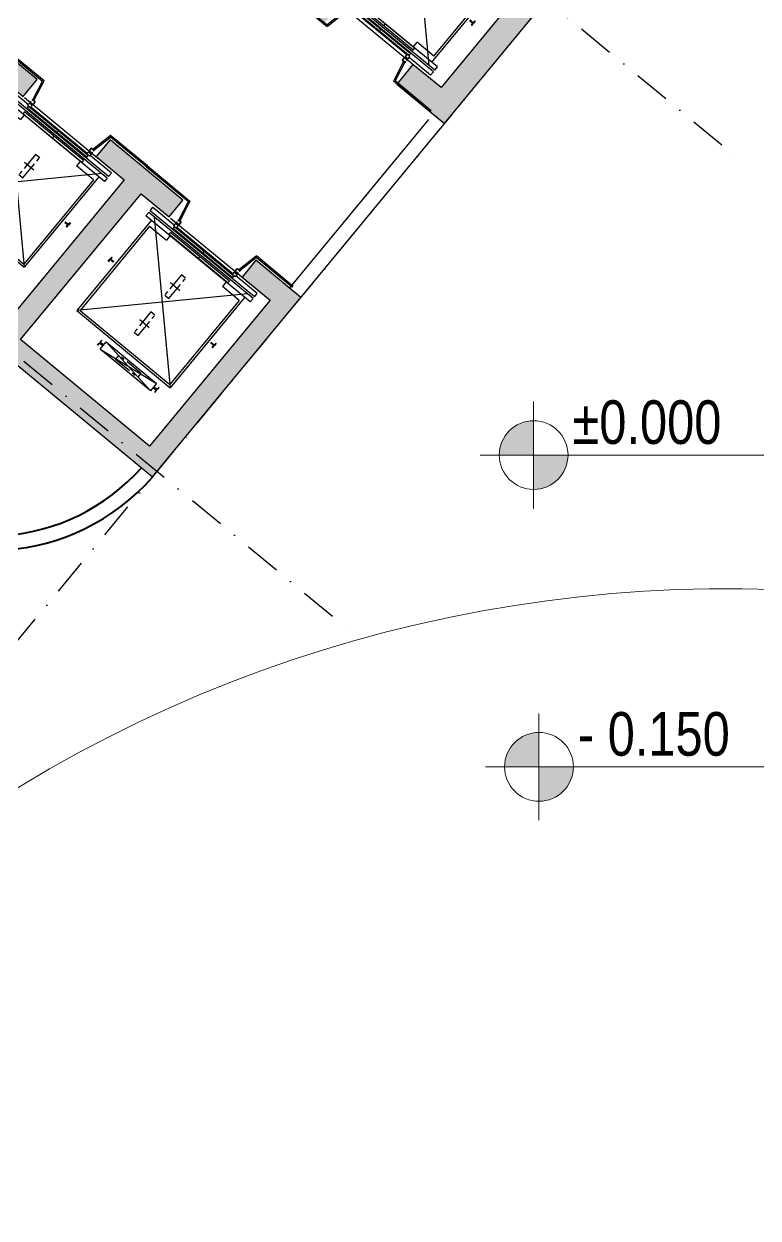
# Model space of a CAD drawing. Header units: millimetres. Extents: x -1534340 to 1713810, y -1348191 to 1114081.
# Drawn here: x 1478646 to 1488735, y -261971 to -245561 of the extents above; entities that cross this region are included whole.
import ezdxf

# ---------------------------------------------------------------- set-up
doc = ezdxf.new("R2010")
doc.units = ezdxf.units.MM
doc.header["$LTSCALE"] = 100
doc.header["$PDMODE"] = 32
doc.header["$PDSIZE"] = 2.5
for name, pattern in [('xref.asix of  podium$0$xref.asix of  podium$0$CENTERX2', [4, 2.5, -0.5, 0.5, -0.5]), ('xref.asix of  podium$0$xref.asix of  podium$0$DASHDOT', [1, 0.5, -0.25, 0, -0.25]), ('xref.asix of  podium$0$xref.asix of  podium$0$HIDDEN', [0.375, 0.25, -0.125]), ('xref.asix of  podium$0$xref.asix of  podium$0$PHANTOMX2', [5, 2.5, -0.5, 0.5, -0.5, 0.5, -0.5]), ('Xref.Asix of Basement B2$0$HIDDEN', [0.375, 0.25, -0.125])]:
    doc.linetypes.add(name, pattern=pattern)
for name, color, linetype in [('A-FLOR-STRS', 16, 'Continuous'), ('ccu12-Manh', 8, 'Continuous'), ('KT-Kich thuoc', 9, 'Continuous'), ('xref.asix of  podium$0$xref.asix of  podium$0$KC-Betong', 6, 'Continuous'), ('xref.asix of  podium$0$xref.asix of  podium$0$KT-Hatch', 251, 'Continuous'), ('xref.asix of  podium$0$xref.asix of  podium$0$KT-Luoi truc South Tower', 8, 'xref.asix of  podium$0$xref.asix of  podium$0$DASHDOT'), ('xref.asix of  podium$0$xref.asix of  podium$0$KT-Net cot vach', 6, 'Continuous'), ('xref.asix of  podium$0$xref.asix of  podium$0$KT-Net manh', 139, 'Continuous'), ('xref.asix of  podium$0$xref.asix of  podium$0$KT-Noi that', 36, 'Continuous')]:
    doc.layers.add(name, color=color, linetype=linetype)
for name, color, linetype, lineweight in [('KT-Chu viet', 255, 'Continuous', 20), ('KT-Ghi chu', 26, 'Continuous', 15), ('KT-Net cat', 1, 'Continuous', 40), ('KT-Net thay', 7, 'Continuous', 15)]:
    doc.layers.add(name, color=color, linetype=linetype, lineweight=lineweight)
doc.layers.add('Xref.Asix of Basement B2$0$KT-Chi gioi XD', color=7, linetype='Xref.Asix of Basement B2$0$HIDDEN', true_color=0x0066cc)
doc.styles.add('font unicode ccu', font='arial.ttf')
doc.styles.add('xref.asix of  podium$0$xref.asix of  podium$0$DIM', font='vnsimli.shx', dxfattribs={"width": 0.7})
doc.dimstyles.new('xref.asix of  podium$0$xref.asix of  podium$0$CCU 1-100 A1', dxfattribs={"dimscale": 100, "dimtxt": 2.2, "dimasz": 1, "dimexe": 1, "dimexo": 0, "dimgap": 1, "dimtad": 1, "dimdec": 0, "dimdsep": 46, "dimtxsty": 'xref.asix of  podium$0$xref.asix of  podium$0$DIM', "dimblk1": 'xref.asix of  podium$0$xref.asix of  podium$0$_ARCHTICK', "dimblk2": 'xref.asix of  podium$0$xref.asix of  podium$0$_ARCHTICK', "dimsah": 1, "dimcen": 0, "dimdle": 1, "dimclrd": 256, "dimclre": 256, "dimclrt": 31, "dimadec": 0, "dimazin": 0, "dimtfac": 1, "dimtdec": 0, "dimtix": 1, "dimtmove": 2, "dimatfit": 3, "dimldrblk": 'xref.asix of  podium$0$xref.asix of  podium$0$_ARCHTICK', "dimfxl": 8, "dimtolj": 1, "dimarcsym": 0})

# ---------------------------------------------------------------- blocks, each defined once
blk = doc.blocks.new('xref.asix of  podium$0$xref.asix of  podium$0$_Open90')
at = {"color": 0, "linetype": 'ByBlock', "lineweight": -2}
for p, q in [((0, 0), (-1, 0)), ((-0.5, 0.5), (0, 0)), ((0, 0), (-0.5, -0.5))]:
    blk.add_line(p, q, dxfattribs=at)
blk = doc.blocks.new('*D2865')
at = {"layer": 'Defpoints', "color": 5, "transparency": 16777216}
for p, q in [((-2230, 1494), (-2230, 1596)), ((-2180, 1546), (-1728, 1546)), ((-780, 1546), (-1372, 1546)), ((-730, 1457), (-730, 1596))]:
    blk.add_line(p, q, dxfattribs=at)
at = {"layer": 'Defpoints', "color": 0, "transparency": 16777216}
for p in [(-2230, 1546), (-2230, 1494, 0), (-730, 1457, 0)]:
    blk.add_point(p, dxfattribs=at)
at = {"layer": 'Defpoints', "color": 5, "transparency": 16777216, "xscale": 50, "yscale": 50, "zscale": 50, "rotation": 180}
blk.add_blockref('xref.asix of  podium$0$xref.asix of  podium$0$_Open90', (-2230, 1546), dxfattribs=at)
at = {"layer": 'Defpoints', "color": 5, "transparency": 16777216, "xscale": 50, "yscale": 50, "zscale": 50}
blk.add_blockref('xref.asix of  podium$0$xref.asix of  podium$0$_Open90', (-730, 1546), dxfattribs=at)
at = {"layer": 'Defpoints', "color": 5, "transparency": 16777216, "insert": (-1550, 1546), "char_height": 110, "attachment_point": 5, "style": 'xref.asix of  podium$0$xref.asix of  podium$0$DIM'}
blk.add_mtext('\\A1;1500', dxfattribs=at)
blk = doc.blocks.new('xref.asix of  podium$0$xref.asix of  podium$0$_ARCHTICK')
at = {"color": 0, "linetype": 'ByBlock', "const_width": 0.15}
blk.add_lwpolyline([(-0.5, -0.5), (0.5, 0.5)], dxfattribs=at)
blk = doc.blocks.new('*D2866')
at = {"layer": 'Defpoints', "color": 5, "transparency": 16777216}
for p, q in [((-879, 1950), (-1000, 1950)), ((-950, 1900), (-950, 1328)), ((-950, 400), (-950, 972)), ((-879, 350), (-1000, 350))]:
    blk.add_line(p, q, dxfattribs=at)
at = {"layer": 'Defpoints', "color": 0, "transparency": 16777216}
for p in [(-879, 1950, 0), (-950, 350), (-879, 350, 0)]:
    blk.add_point(p, dxfattribs=at)
at = {"layer": 'Defpoints', "color": 5, "transparency": 16777216, "xscale": 50, "yscale": 50, "zscale": 50}
for p, rotation in [((-950, 1950), 90), ((-950, 350), 270)]:
    blk.add_blockref('xref.asix of  podium$0$xref.asix of  podium$0$_Open90', p, dxfattribs=dict(at, rotation=rotation))
at = {"layer": 'Defpoints', "color": 5, "transparency": 16777216, "insert": (-950, 1150), "char_height": 110, "attachment_point": 5, "rotation": 90, "style": 'xref.asix of  podium$0$xref.asix of  podium$0$DIM'}
blk.add_mtext('\\A1;1600', dxfattribs=at)
blk = doc.blocks.new('CAODOSAN')
at = {"layer": 'KT-Ghi chu'}
h = blk.add_hatch(color=256, dxfattribs=at)
edge = h.paths.add_edge_path()
edge.add_ellipse((285.7, 0), major_axis=(129.9, 129.9), ratio=1, start_angle=45, end_angle=135)
edge.add_line((102, 0), (285.7, 0))
edge.add_line((285.7, 0), (285.7, 183.7))
h = blk.add_hatch(color=256, dxfattribs=at)
edge = h.paths.add_edge_path()
edge.add_ellipse((285.7, 0), major_axis=(129.9, 129.9), ratio=1, start_angle=225, end_angle=315)
edge.add_line((469.3, 0), (285.7, 0))
edge.add_line((285.7, 0), (285.7, -183.7))
for p, q in [((285.7, 285.7), (285.7, -285.7)), ((2047.4, 0), (0, 0))]:
    blk.add_line(p, q, dxfattribs=at)
blk.add_circle((285.7, 0), 183.7, dxfattribs=at)
at = {"color": 3, "style": 'font unicode ccu', "width": 0.7}
blk.add_attdef('FL', (493.5, 47.1), '', height=300, dxfattribs=at)
at = {"color": 1, "style": 'font unicode ccu', "width": 0.7}
blk.add_attdef('SL', (489.8, -336.6), '', height=300, dxfattribs=at)
blk = doc.blocks.new('xref.asix of  podium$0$xref.asix of  podium$0$TM 1000kg')
at = {"layer": 'xref.asix of  podium$0$xref.asix of  podium$0$KT-Net manh'}
for p, q in [((-2850, 2500), (-2850, 1742.2)), ((-2832, 2500), (-2832, 1754.4)), ((-2850, 1742.2), (-2847, 1742.2)), ((-2847, 1742.2), (-2847, 1739.2)), ((-2550, 1674.2), (-2847, 1739.2)), ((-2550, 1692.7), (-2832, 1754.4)), ((-2500, 1800), (-2500, 500)), ((-2850, 557.8), (-2847, 557.8)), ((-2850, -100), (-2850, 557.8)), ((-2550, 625.8), (-2847, 560.8)), ((-2847, 557.8), (-2847, 560.8)), ((-2550, 607.3), (-2832, 545.6)), ((-2832, -100), (-2832, 545.6))]:
    blk.add_line(p, q, dxfattribs=at)
at = {"layer": 'xref.asix of  podium$0$xref.asix of  podium$0$KT-Net manh', "const_width": 2}
for points in [[(-2847, 1742.2), (-2832, 1754.4)], [(-2847, 557.8), (-2832, 545.6)]]:
    blk.add_lwpolyline(points, dxfattribs=at)
at = {"layer": 'xref.asix of  podium$0$xref.asix of  podium$0$KT-Net manh', "ltscale": 2}
for points in [[(-2510, 1700), (-2500, 1700), (-2500, 1650), (-2550, 1650), (-2550, 1700), (-2540, 1700), (-2540, 1690), (-2541.6, 1690), (-2541.6, 1698.4), (-2548.4, 1698.4), (-2548.4, 1651.6), (-2501.6, 1651.6), (-2501.6, 1698.4), (-2508.4, 1698.4), (-2508.4, 1690), (-2510, 1690)], [(-2510, 600), (-2500, 600), (-2500, 650), (-2550, 650), (-2550, 600), (-2540, 600), (-2540, 610), (-2541.6, 610), (-2541.6, 601.6), (-2548.4, 601.6), (-2548.4, 648.4), (-2501.6, 648.4), (-2501.6, 601.6), (-2508.4, 601.6), (-2508.4, 610), (-2510, 610)]]:
    blk.add_lwpolyline(points, close=True, dxfattribs=at)
at = {"layer": 'xref.asix of  podium$0$xref.asix of  podium$0$KT-Noi that', "linetype": 'Continuous', "ltscale": 2}
for p, q in [((-2460, 2080, 0), (-2460, 1700, 0)), ((-2400, 2080, 0), (-2460, 2080, 0)), ((-2400, 220, 0), (-2400, 2080, 0)), ((-2370, 220, 0), (-2370, 2080, 0)), ((-2370, 2080, 0), (-2310, 2080, 0)), ((-2310, 220, 0), (-2310, 2080, 0)), ((-2310, 1981, 0), (-700, 1981, 0)), ((-700, 1981, 0), (-700, 319, 0)), ((-2230, 1950, 0), (-730, 1950, 0)), ((-2230, 1950, 0), (-2230, 1650, 0)), ((-730, 1950, 0), (-730, 350, 0)), ((-2455, 650, 0), (-2455, 1650, 0)), ((-2441.3, 620, 0), (-2441.3, 1680, 0)), ((-2411, 1680, 0), (-2441.3, 1680, 0)), ((-2411, 620, 0), (-2411, 1680, 0)), ((-2348, 625, 0), (-2348, 1675, 0)), ((-2348, 1675, 0), (-2314, 1675, 0)), ((-2314, 625, 0), (-2314, 1675, 0)), ((-2310, 1650, 0), (-2230, 1650, 0)), ((-2411, 1150, 0), (-2441.3, 1150, 0)), ((-2314, 1150, 0), (-2348, 1150, 0)), ((-2460, 220, 0), (-2460, 600, 0)), ((-2411, 620, 0), (-2441.3, 620, 0)), ((-2348, 625, 0), (-2314, 625, 0)), ((-2310, 650, 0), (-2230, 650, 0)), ((-2230, 350, 0), (-2230, 650, 0)), ((-2230, 350, 0), (-730, 350, 0)), ((-2400, 220, 0), (-2460, 220, 0)), ((-2370, 220, 0), (-2310, 220, 0)), ((-2310, 319, 0), (-700, 319, 0))]:
    blk.add_line(p, q, dxfattribs=at)
at = {"layer": 'xref.asix of  podium$0$xref.asix of  podium$0$KT-Noi that', "linetype": 'xref.asix of  podium$0$xref.asix of  podium$0$HIDDEN', "ltscale": 500}
for p, q in [((-2370, 1981, 0), (-700, 319, 0)), ((-2370, 319, 0), (-700, 1981, 0)), ((-495, 1400, 0), (-625, 500, 0)), ((-495, 500, 0), (-625, 1400, 0))]:
    blk.add_line(p, q, dxfattribs=at)
at = {"layer": 'xref.asix of  podium$0$xref.asix of  podium$0$KT-Noi that', "linetype": 'Continuous'}
for p, q in [((-1572.5, 2077, 0), (-1572.5, 2082, 0)), ((-1572.5, 2082, 0), (-1535, 2082, 0)), ((-1569.5, 2074, 0), (-1540.1, 2070.9, 0)), ((-1540, 2021, 0), (-1540, 2050, 0)), ((-1539, 2020, 0), (-1535, 2020, 0)), ((-1537.1, 2054.1, 0), (-1537.1, 2067.9, 0)), ((-1497.5, 2082, 0), (-1535, 2082, 0)), ((-1531, 2020, 0), (-1535, 2020, 0)), ((-1532.9, 2054.1, 0), (-1532.9, 2067.9, 0)), ((-1530, 2021, 0), (-1530, 2050, 0)), ((-1500.5, 2074, 0), (-1529.9, 2070.9, 0)), ((-1497.5, 2077, 0), (-1497.5, 2082, 0)), ((-603.5, 1460, 0), (-574.4, 1460, 0)), ((-603.5, 1456.8, 0), (-603.5, 1460, 0)), ((-603.5, 1456.8, 0), (-574.4, 1456.8, 0)), ((-568.2, 1406.2, 0), (-568.2, 1450.6, 0)), ((-565, 1406.2, 0), (-565, 1450.6, 0)), ((-558, 1403.2, 0), (-562, 1403.2, 0)), ((-558, 1400, 0), (-562, 1400, 0)), ((-555, 1406.2, 0), (-555, 1450.6, 0)), ((-551.8, 1406.2, 0), (-551.8, 1450.6, 0)), ((-516.5, 1460, 0), (-545.6, 1460, 0)), ((-516.5, 1456.8, 0), (-545.6, 1456.8, 0)), ((-516.5, 1456.8, 0), (-516.5, 1460, 0)), ((-568.2, 493.8, 0), (-568.2, 449.4, 0)), ((-565, 493.8, 0), (-565, 449.4, 0)), ((-558, 500, 0), (-562, 500, 0)), ((-558, 496.8, 0), (-562, 496.8, 0)), ((-555, 493.8, 0), (-555, 449.4, 0)), ((-551.8, 493.8, 0), (-551.8, 449.4, 0)), ((-603.5, 443.2, 0), (-574.4, 443.2, 0)), ((-603.5, 440, 0), (-574.4, 440, 0)), ((-516.5, 443.2, 0), (-545.6, 443.2, 0)), ((-516.5, 440, 0), (-545.6, 440, 0)), ((-1572.5, 223, 0), (-1572.5, 218, 0)), ((-1572.5, 218, 0), (-1535, 218, 0)), ((-1569.5, 226, 0), (-1540.1, 229.1, 0)), ((-1540, 279, 0), (-1540, 250, 0)), ((-1539, 280, 0), (-1535, 280, 0)), ((-1537.1, 245.9, 0), (-1537.1, 232.1, 0)), ((-1531, 280, 0), (-1535, 280, 0)), ((-1497.5, 218, 0), (-1535, 218, 0)), ((-1532.9, 245.9, 0), (-1532.9, 232.1, 0)), ((-1530, 279, 0), (-1530, 250, 0)), ((-1500.5, 226, 0), (-1529.9, 229.1, 0)), ((-1497.5, 223, 0), (-1497.5, 218, 0))]:
    blk.add_line(p, q, dxfattribs=at)
at = {"layer": 'xref.asix of  podium$0$xref.asix of  podium$0$KT-Noi that', "linetype": 'xref.asix of  podium$0$xref.asix of  podium$0$CENTERX2'}
for p, q in [((-1815, 1236, 0), (-1815, 1066.7, 0)), ((-1155, 1236, 0), (-1155, 1066.7, 0))]:
    blk.add_line(p, q, dxfattribs=at)
at = {"layer": 'xref.asix of  podium$0$xref.asix of  podium$0$KT-Noi that', "linetype": 'Continuous', "ltscale": 2, "elevation": 0}
for points in [[(-2485, 1700), (-2445, 1700), (-2445, 1650), (-2485, 1650)], [(-495, 1400), (-625, 1400), (-625, 500), (-495, 500)], [(-2485, 600), (-2445, 600), (-2445, 650), (-2485, 650)]]:
    blk.add_lwpolyline(points, close=True, dxfattribs=at)
at = {"layer": 'xref.asix of  podium$0$xref.asix of  podium$0$KT-Noi that', "linetype": 'xref.asix of  podium$0$xref.asix of  podium$0$PHANTOMX2', "elevation": 0}
for points in [[(-1635, 1186), (-1635, 1114), (-1995, 1114), (-1995, 1186)], [(-975, 1186), (-975, 1114), (-1335, 1114), (-1335, 1186)], [(-524, 1150), (-524, 750), (-596, 750), (-596, 1150)]]:
    blk.add_lwpolyline(points, close=True, dxfattribs=at)
at = {"layer": 'xref.asix of  podium$0$xref.asix of  podium$0$KT-Noi that', "linetype": 'Continuous'}
for centre, radius, start, end in [((-1569.5, 2077, 0), 3, 180, 270), ((-1540.1, 2067.9, 0), 3, 0, 90), ((-1542.3, 2054.7, 0), 5.25, 295.66972, 353.31728), ((-1539, 2021, 0), 1, 180, 270), ((-1529.9, 2067.9, 0), 3, 90, 180), ((-1527.7, 2054.7, 0), 5.25, 186.68272, 244.33028), ((-1531, 2021, 0), 1, 270, 0), ((-1500.5, 2077, 0), 3, 270, 0), ((-574.4, 1450.6, 0), 9.4, 0, 90), ((-574.4, 1450.6, 0), 6.2, 0, 90), ((-562, 1406.2, 0), 6.2, 180, 270), ((-562, 1406.2, 0), 3, 180, 270), ((-558, 1406.2, 0), 3, 270, 0), ((-558, 1406.2, 0), 6.2, 270, 0), ((-545.6, 1450.6, 0), 9.4, 90, 180), ((-545.6, 1450.6, 0), 6.2, 90, 180), ((-562, 493.8, 0), 6.2, 90, 180), ((-562, 493.8, 0), 3, 90, 180), ((-558, 493.8, 0), 6.2, 0, 90), ((-558, 493.8, 0), 3, 0, 90), ((-574.4, 449.4, 0), 6.2, 270, 0), ((-574.4, 449.4, 0), 9.4, 270, 0), ((-545.6, 449.4, 0), 9.4, 180, 270), ((-545.6, 449.4, 0), 6.2, 180, 270), ((-1569.5, 223, 0), 3, 90, 180), ((-1540.1, 232.1, 0), 3, 270, 0), ((-1539, 279, 0), 1, 90, 180), ((-1542.3, 245.3, 0), 5.25, 6.68272, 64.33028), ((-1527.7, 245.3, 0), 5.25, 115.66972, 173.31728), ((-1529.9, 232.1, 0), 3, 180, 270), ((-1531, 279, 0), 1, 0, 90), ((-1500.5, 223, 0), 3, 0, 90)]:
    blk.add_arc(centre, radius, start, end, dxfattribs=at)
at = {"layer": 'Defpoints', "color": 5}
for base, p1, p2, angle, picture, middle in [((-950.2, 350), (-879.1, 1950, 0), (-879.1, 350, 0), 90, '*D2866', (-950.2, 1150)), ((-2230, 1545.8), (-730, 1457.2, 0), (-2230, 1494.3, 0), 180, '*D2865', (-1550.1, 1545.8))]:
    dim = blk.add_linear_dim(base=base, p1=p1, p2=p2, angle=angle, dimstyle='xref.asix of  podium$0$xref.asix of  podium$0$CCU 1-100 A1', override={"dimscale": 50, "dimblk1": 'xref.asix of  podium$0$xref.asix of  podium$0$_Open90', "dimblk2": 'xref.asix of  podium$0$xref.asix of  podium$0$_Open90', "dimclrd": 5, "dimclre": 5, "dimclrt": 5, "dimlwd": 65535, "dimlwe": 65535}, dxfattribs=at)
    dim.commit()
    dim.dimension.update_dxf_attribs({"geometry": picture, "text_midpoint": middle, "dimtype": 128})
blk = doc.blocks.new('312')
at = {"layer": 'xref.asix of  podium$0$xref.asix of  podium$0$KT-Hatch'}
h = blk.add_hatch(dxfattribs=at)
h.set_pattern_fill('1BETONG2-BOP', color=256, scale=50, pattern_type=2)
h.set_pattern_definition([(10.4488, (1458199.07, -244139.96), (256.5447, -252.5566), [37.5, -412.5]), (315.4488, (1458199.07, -244139.96), (185.993, 334.1673), [30, -330]), (60.9002, (1458220.45, -244161), (442.538, 81.6104), [31.87, -350.571]), (6.633, (1458262.74, -244062.86), (358.753, -403.604), [56.25, -618.75]), (57.0844, (1458292.64, -244096.5), (670.482, 77.969), [47.805, -525.8565]), (311.633, (1458262.74, -244062.86), (670.482, 77.969), [45, -495]), (341.4488, (1458285.38, -244113.97), (101.9372, -345.2663), [37.5, -412.5]), (186.4488, (1458285.38, -244113.97), (142.6476, -354.842), [30, -330]), (31.9002, (1458293.87, -244142.74), (426.618, -143.1685), [31.87, -350.571]), (27.94883, (1458199.07, -244139.96), (33.6139, 163.1308), [0, -326, 0, -335, 0, -331.25]), (324.9488, (1458199.07, -244139.96), (230.2583, 56.3262), [0, -191, 0, -318.5, 0, -126.25]), (287.94883, (1458113.1, -244068.96), (198.62244, -178.6558), [0, -125, 0, -390, 0, -517.5]), (277.9488, (1458074.54, -244037.12), (256.7064, -147.0836), [0, -162.5, 0, -259, 0, -367.5]), (275.4488, (1458199.07, -244139.96), (211.5398, 20.1783), []), (275.4488, (1458238.07, -244092.73), (211.5398, 20.1783), [])])
h.paths.add_polyline_path([(1484001.2, -238926.3), (1484926.5, -239690.4), (1485117.5, -239459.1), (1484192.2, -238695)], flags=17)
h.paths.add_polyline_path([(1478518.1, -238224), (1480212.8, -239623.6), (1478334.3, -241898.2), (1478989.7, -242439.4), (1479212.6, -242169.6), (1478827.1, -241851.2), (1480482.7, -239846.4), (1486033.8, -244430.8), (1484378.2, -246435.6), (1483993.1, -246117.5), (1483770.3, -246387.4), (1484425.2, -246928.3), (1486526.6, -244383.8), (1484947.9, -243080.1), (1486794.6, -240844.1), (1486119.9, -240286.9), (1485928.9, -240518.2), (1486333.7, -240852.5), (1484678.1, -242857.2), (1479010.8, -238177), (1480666.4, -236172.3), (1481071.2, -236506.6), (1481262.2, -236275.2), (1480587.6, -235718.1)])
h.paths.add_polyline_path([(1482990.8, -245289.7), (1482104.1, -244557.5), (1481881.2, -244827.3), (1482767.9, -245559.6)], flags=17)
h.paths.add_polyline_path([(1481101.7, -243729.7), (1480215, -242997.4), (1479992.1, -243267.2), (1480878.8, -243999.5)], flags=17)
edge = h.paths.add_edge_path(flags=17)
edge.add_line((1483189.9, -237867.2), (1482264.6, -237103))
edge.add_line((1482073.6, -237334.4), (1482998.8, -238098.5))
edge.add_line((1482264.6, -237103), (1482073.6, -237334.4))
edge.add_line((1482998.8, -238098.5), (1483189.9, -237867.2))
h = blk.add_hatch(dxfattribs=at)
h.set_pattern_fill('1BETONG2-BOP', color=256, scale=50, pattern_type=2)
h.set_pattern_definition([(10.4488, (1458167.23, -244178.5), (256.5447, -252.5566), [37.5, -412.5]), (315.4488, (1458167.23, -244178.5), (185.993, 334.1673), [30, -330]), (60.9002, (1458188.6, -244199.56), (442.538, 81.6104), [31.87, -350.571]), (6.633, (1458230.9, -244101.4), (358.753, -403.604), [56.25, -618.75]), (57.0844, (1458260.8, -244135.04), (670.482, 77.969), [47.805, -525.856]), (311.633, (1458230.9, -244101.4), (670.482, 77.969), [45, -495]), (341.4488, (1458253.54, -244152.52), (101.9372, -345.2663), [37.5, -412.5]), (186.4488, (1458253.54, -244152.52), (142.6476, -354.842), [30, -330]), (31.9002, (1458262.03, -244181.3), (426.618, -143.1685), [31.87, -350.571]), (27.9488, (1458167.23, -244178.51), (33.6139, 163.1308), [0, -326, 0, -335, 0, -331.25]), (324.9488, (1458167.23, -244178.51), (230.2583, 56.3262), [0, -191, 0, -318.5, 0, -126.25]), (287.9488, (1458081.26, -244107.52), (198.62244, -178.6558), [0, -125, 0, -390, 0, -517.5]), (277.9488, (1458042.7, -244075.68), (256.7064, -147.0836), [0, -162.5, 0, -259, 0, -367.5]), (275.4488, (1458167.23, -244178.51), (211.5398, 20.1783), []), (275.4488, (1458206.23, -244131.29), (211.5398, 20.1783), [])])
h.paths.add_polyline_path([(1479639.1, -247385.2), (1480024.6, -247703.6), (1478369, -249708.4), (1476595.6, -248243.8), (1478251.2, -246239.1), (1478636.7, -246557.4), (1478827.7, -246326.1), (1477825.4, -245498.3), (1477634.3, -245729.6), (1478019.9, -246048), (1476364.3, -248052.8), (1474590.8, -246588.2), (1476246.4, -244583.5), (1476631.9, -244901.8), (1476823, -244670.5), (1476206.1, -244161.1), (1474168.5, -246628.5), (1480414, -251786.3), (1482451.7, -249318.9), (1481834.8, -248809.5), (1481643.8, -249040.8), (1482029.3, -249359.2), (1480373.7, -251364), (1478600.3, -249899.4), (1480255.9, -247894.6), (1480641.4, -248213), (1480832.5, -247981.7), (1479830.1, -247153.9)])
at = {"layer": 'A-FLOR-STRS'}
for p, q in [((1482301.8, -249189.7, 0), (1484212.1, -246876.5, 0)), ((1482456, -249317, 0), (1484366.3, -247003.9, 0))]:
    blk.add_line(p, q, dxfattribs=at)
at = {"layer": 'KT-Chu viet'}
blk.add_line((1480479.3, -251710.5), (1480479.3, -251710.5), dxfattribs=at)
at = {"layer": 'KT-Net cat', "extrusion": (4.79564e-08, -8.38552e-07, 1)}
for radius in [2803, 3003]:
    blk.add_arc((1478167.1, -249797.1, 0.3), radius, 230.47267, 318.48294, dxfattribs=at)
at = {"layer": 'KT-Net thay', "elevation": 0}
blk.add_lwpolyline([(1475589.4, -258306.9, -0.4109326), (1501964.3, -259197.4, 0.0648447), (1504270.7, -260992.7, 4.6277663)], format="xyb", dxfattribs=at)
at = {"layer": 'xref.asix of  podium$0$xref.asix of  podium$0$KC-Betong'}
for p, q in [((1486033.8, -244430.8, 0), (1484378.2, -246435.6, 0)), ((1484425.2, -246928.3, 0), (1486526.6, -244383.8, 0)), ((1483993.1, -246117.5, 0), (1483770.3, -246387.4, 0)), ((1484378.2, -246435.6, 0), (1483993.1, -246117.5, 0)), ((1483770.3, -246387.4, 0), (1484425.2, -246928.3, 0))]:
    blk.add_line(p, q, dxfattribs=at)
at = {"layer": 'xref.asix of  podium$0$xref.asix of  podium$0$KT-Luoi truc South Tower', "ltscale": 10}
for p, q in [((1464718.1, -227800.2), (1488455.9, -247403.7)), ((1459369.3, -234277.1), (1483107.1, -253880.6)), ((1453648.3, -284200), (1492717, -236891.9))]:
    blk.add_line(p, q, dxfattribs=at)
at = {"layer": 'xref.asix of  podium$0$xref.asix of  podium$0$KT-Net cot vach', "ltscale": 0.5, "elevation": 0}
for points in [[(1479639.1, -247385.2), (1480024.6, -247703.6), (1478369, -249708.4), (1476595.6, -248243.8), (1478251.2, -246239.1), (1478636.7, -246557.4), (1478827.7, -246326.1), (1477825.4, -245498.3), (1477634.3, -245729.6), (1478019.9, -246048), (1476364.3, -248052.8), (1474590.8, -246588.2), (1476246.4, -244583.5)], [(1476206.1, -244161.1), (1474168.5, -246628.5), (1480414, -251786.3), (1482451.7, -249318.9), (1481834.8, -248809.5), (1481643.8, -249040.8), (1482029.3, -249359.2), (1480373.7, -251364), (1478600.3, -249899.4), (1480255.9, -247894.6), (1480641.4, -248213), (1480832.5, -247981.7), (1479830.1, -247153.9), (1479639.1, -247385.2)]]:
    blk.add_lwpolyline(points, dxfattribs=at)
at = {"layer": 'Xref.Asix of Basement B2$0$KT-Chi gioi XD', "lineweight": 13, "ltscale": 100, "elevation": 0, "flags": 128}
blk.add_lwpolyline([(1536926.6, -198350.2), (1532230.5, -180477.4), (1529880.4, -179665.5), (1520946.6, -186436.8), (1497442.7, -204368.8), (1473775.2, -221476.8, 0.684877), (1504207.8, -335272.8), (1524578.3, -337428.6), (1563007.4, -336214.1), (1565857.8, -332567.4)], format="xyb", close=True, dxfattribs=at)
at = {"layer": 'KT-Kich thuoc'}
ref = blk.add_blockref('CAODOSAN', (1484916.1, -251485.9), dxfattribs=dict(at, xscale=2.571428571428571, yscale=2.571428571428571, zscale=2.571428571428571))
ref.add_attrib('FL', '%%p0.000', (1486185.1, -251333.2), dxfattribs={"layer": '0', "color": 3, "height": 600, "style": 'font unicode ccu', "width": 0.8})
ref = blk.add_blockref('CAODOSAN', (1484989.8, -255770.1), dxfattribs=dict(at, xscale=2.571428571428571, yscale=2.571428571428571, zscale=2.571428571428571))
ref.add_attrib('FL', '- 0.150', (1486258.8, -255617.4), dxfattribs={"layer": '0', "color": 3, "height": 600, "style": 'font unicode ccu', "width": 0.8})
at = {"layer": 'xref.asix of  podium$0$xref.asix of  podium$0$KT-Noi that', "rotation": 50.4689621673074}
blk.add_blockref('xref.asix of  podium$0$xref.asix of  podium$0$TM 1000kg', (1485970.2, -244507.4, 0), dxfattribs=at)
at = {"layer": 'xref.asix of  podium$0$xref.asix of  podium$0$KT-Noi that', "xscale": -1, "rotation": 50.44882673720985}
for p in [(1478452, -249647.2, 0), (1480456.7, -251302.8, 0)]:
    blk.add_blockref('xref.asix of  podium$0$xref.asix of  podium$0$TM 1000kg', p, dxfattribs=at)

msp = doc.modelspace()

# ---------------------------------------------------------------- block references
at = {"layer": 'ccu12-Manh'}
msp.add_blockref('312', (0, 0), dxfattribs=at)

doc.saveas('drawing.dxf')
